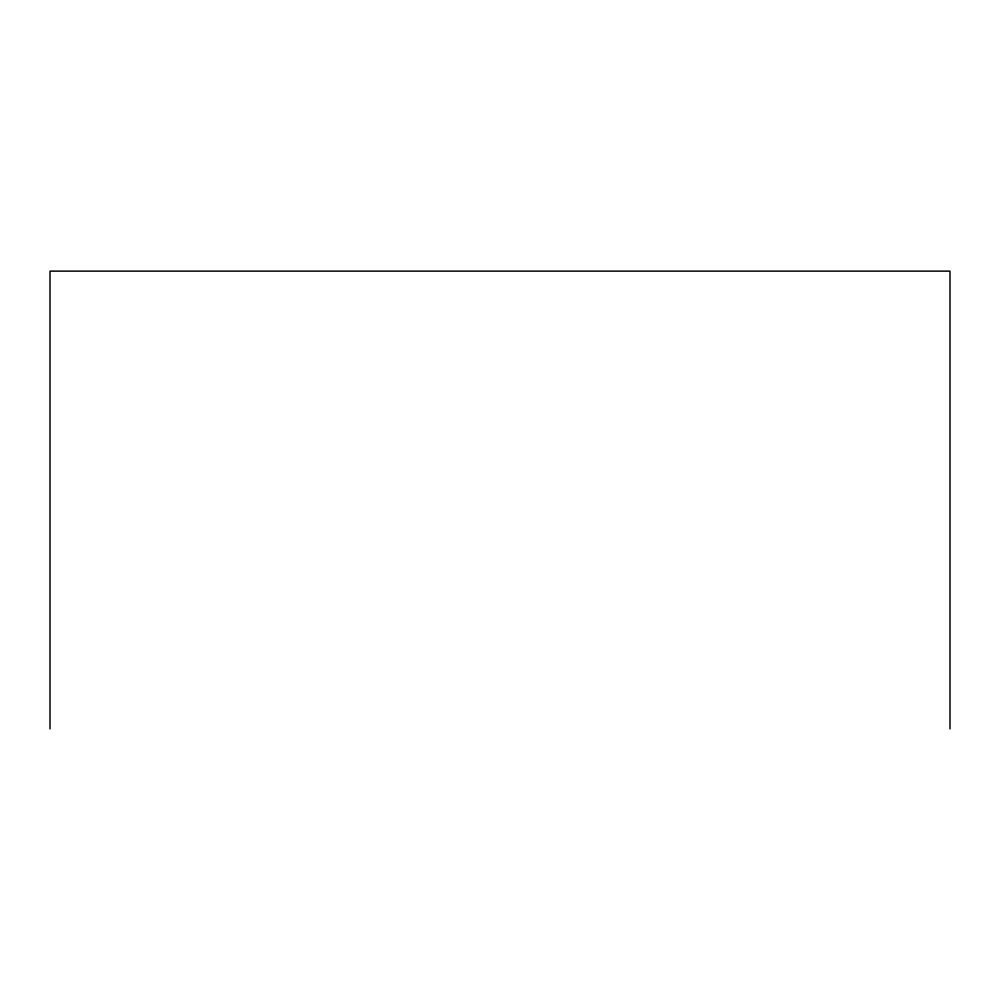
<?xml version="1.0" encoding="UTF-8"?>
<svg xmlns="http://www.w3.org/2000/svg" width="1000" height="1000" viewBox="0 0 1000 1000"><rect width="100%" height="100%" fill="white"/><g stroke="black" fill="none" stroke-linecap="round" stroke-linejoin="round"><path stroke-width="1.5" d="M950 728.875L950 271.125L50 271.125L50 728.875"/></g></svg>
